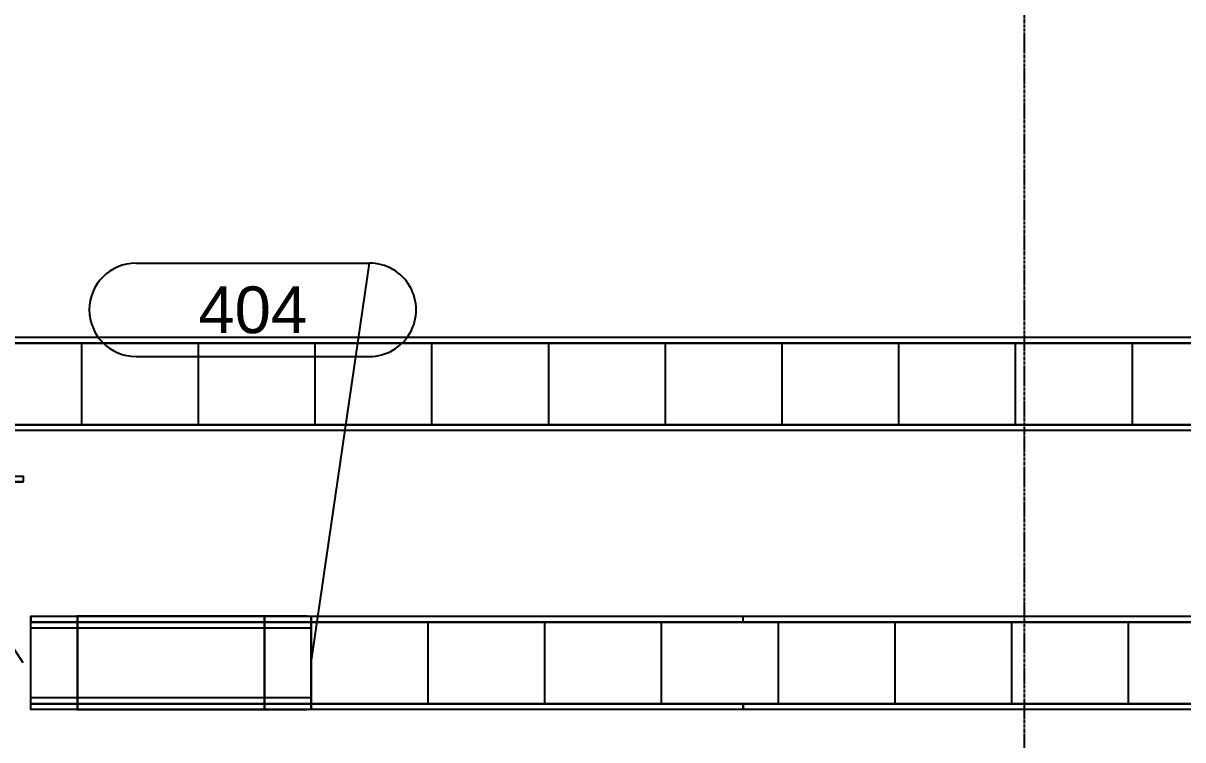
# Model space of a CAD drawing. Header units: inches. Extents: x -21257 to 11444, y 0 to 8704.
# Drawn here: x 3070.8 to 3368.8, y 7473 to 7657.2 of the extents above; entities that cross this region are included whole.
import ezdxf
from ezdxf.enums import TextEntityAlignment as Align

# ---------------------------------------------------------------- set-up
doc = ezdxf.new("R2010")
doc.units = ezdxf.units.IN
doc.header["$MEASUREMENT"] = 0
doc.linetypes.add('CENTER2', pattern=[1.125, 0.75, -0.125, 0.125, -0.125])
for name, color, linetype in [('200-CONV-LAYOUT-SAW', 4, 'Continuous'), ('400-CONV-LAYOUT', 1, 'Continuous'), ('400-CONV-NUMBERS', 1, 'Continuous'), ('Bldg_Cline', 8, 'CENTER2')]:
    doc.layers.add(name, color=color, linetype=linetype)
doc.styles.get("Standard").update_dxf_attribs({"font": 'helvl.shx'})

# ---------------------------------------------------------------- blocks, each defined once
blk = doc.blocks.new('DCBLOCK')
at = {"linetype": 'Continuous'}
for p, q in [((-0.625, 0), (0, 0)), ((-0.625, -0.25), (0, -0.25))]:
    blk.add_line(p, q, dxfattribs=at)
for centre, start, end in [((-0.625, -0.125), 90, 269.9999), ((0, -0.125), 269.9999, 90)]:
    blk.add_arc(centre, 0.125, start, end)
blk.add_attdef('FORTNAITEM', text='', height=0.125).set_placement((-0.3125, -0.125), align=Align.MIDDLE_CENTER)
at = {"flags": 1}
blk.add_attdef('SERIALNUM', (-0.625, -0.3437), '', height=0.125, dxfattribs=at)
blk = doc.blocks.new('Promise-US15-100330-00-10-003 Bldg Colums')
at = {"layer": 'Bldg_Cline'}
blk.add_line((2400, 7192), (2400, 8), dxfattribs=at)
blk = doc.blocks.new('Promise-US15-100330-00-20-408 200 Series')
at = {"layer": '200-CONV-LAYOUT-SAW'}
for p, q in [((-12464.19, -6996.06, 252), (-12464.19, -7017.06, 252)), ((-12434.19, -6996.06, 252), (-12434.19, -7017.06, 252)), ((-12404.19, -6996.06, 252), (-12404.19, -7017.06, 252)), ((-12374.19, -6996.06, 252), (-12374.19, -7017.06, 252)), ((-12344.19, -6996.06, 252), (-12344.19, -7017.06, 252)), ((-12314.19, -6996.06, 252), (-12314.19, -7017.06, 252)), ((-12284.19, -6996.06, 252), (-12284.19, -7017.06, 252)), ((-12254.19, -6996.06, 252), (-12254.19, -7017.06, 252)), ((-12224.19, -6996.06, 252), (-12224.19, -7017.06, 252)), ((-12194.19, -6996.06, 252), (-12194.19, -7017.06, 252))]:
    blk.add_line(p, q, dxfattribs=at)
for points in [[(-11756.19, -6996.06, 245.5), (-12734.19, -6996.06, 245.5), (-12734.19, -6994.56, 245.5), (-11756.19, -6994.56, 245.5)], [(-11756.19, -6996.06, 252), (-12734.19, -6996.06, 252), (-12734.19, -6994.56, 252), (-11756.19, -6994.56, 252)], [(-11756.19, -7017.06, 252), (-12734.19, -7017.06, 252), (-12734.19, -6996.06, 252), (-11756.19, -6996.06, 252)], [(-11756.19, -6996.06, 252), (-12734.19, -6996.06, 252), (-12734.19, -6996.06, 245.5), (-11756.19, -6996.06, 245.5)], [(-11756.19, -7017.06, 252), (-12734.19, -7017.06, 252), (-12734.19, -7017.06, 245.5), (-11756.19, -7017.06, 245.5)], [(-11756.19, -7018.56, 245.5), (-12734.19, -7018.56, 245.5), (-12734.19, -7017.06, 245.5), (-11756.19, -7017.06, 245.5)], [(-11756.19, -7018.56, 252), (-12734.19, -7018.56, 252), (-12734.19, -7017.06, 252), (-11756.19, -7017.06, 252)]]:
    blk.add_3dface(points, dxfattribs=at)

msp = doc.modelspace()

# ---------------------------------------------------------------- linework, layer by layer
at = {"layer": '400-CONV-LAYOUT', "linetype": 'Continuous'}
for p, q in [((3072.81, 7503.27, 323.5), (3072.81, 7504.77, 323.5)), ((3072.81, 7504.77, 330), (3072.81, 7503.27, 330)), ((3084.81, 7503.27, 323.5), (3084.81, 7504.77, 323.5)), ((3084.81, 7503.27, 330), (3084.81, 7504.77, 330)), ((3084.81, 7503.27, 323.5), (3084.81, 7504.77, 323.5)), ((3084.81, 7504.77, 330), (3084.81, 7503.27, 330)), ((3132.81, 7503.27, 323.5), (3132.81, 7504.77, 323.5)), ((3132.81, 7503.27, 330), (3132.81, 7504.77, 330)), ((3132.81, 7503.27, 323.5), (3132.81, 7504.77, 323.5)), ((3132.81, 7504.77, 330), (3132.81, 7503.27, 330)), ((3144.81, 7503.27, 323.5), (3144.81, 7504.77, 323.5)), ((3144.81, 7504.77, 330), (3144.81, 7503.27, 330)), ((3144.81, 7503.27, 323.5), (3144.81, 7504.77, 323.5)), ((3144.81, 7503.27, 330), (3144.81, 7504.77, 330)), ((3144.81, 7503.27, 323.5), (3144.81, 7504.77, 323.5)), ((3144.81, 7504.77, 330), (3144.81, 7503.27, 330)), ((3144.81, 7503.27, 323.5), (3144.81, 7504.77, 323.5)), ((3144.81, 7503.27, 330), (3144.81, 7504.77, 330)), ((3255.81, 7503.27, 323.5), (3255.81, 7504.77, 323.5)), ((3255.81, 7503.27, 330), (3255.81, 7504.77, 330)), ((3072.81, 7503.27, 330), (3072.81, 7503.27, 323.5)), ((3084.81, 7503.27, 330), (3084.81, 7503.27, 323.5)), ((3084.81, 7503.27, 330), (3084.81, 7503.27, 323.5)), ((3132.81, 7503.27, 330), (3132.81, 7503.27, 323.5)), ((3132.81, 7503.27, 330), (3132.81, 7503.27, 323.5)), ((3144.81, 7503.27, 330), (3144.81, 7503.27, 323.5)), ((3144.81, 7503.27, 330), (3144.81, 7503.27, 323.5)), ((3144.81, 7503.27, 330), (3144.81, 7503.27, 323.5)), ((3144.81, 7503.27, 330), (3144.81, 7503.27, 323.5)), ((3174.81, 7503.27, 330), (3174.81, 7482.27, 330)), ((3204.81, 7503.27, 330), (3204.81, 7482.27, 330)), ((3234.81, 7503.27, 330), (3234.81, 7482.27, 330)), ((3255.81, 7503.27, 330), (3255.81, 7503.27, 323.5)), ((3264.81, 7503.27, 330), (3264.81, 7482.27, 330)), ((3294.81, 7503.27, 330), (3294.81, 7482.27, 330)), ((3324.81, 7503.27, 330), (3324.81, 7482.27, 330)), ((3354.81, 7503.27, 330), (3354.81, 7482.27, 330)), ((3072.81, 7480.77, 323.5), (3072.81, 7482.27, 323.5)), ((3072.81, 7482.27, 323.5), (3072.81, 7482.27, 330)), ((3072.81, 7480.77, 330), (3072.81, 7482.27, 330)), ((3084.81, 7482.27, 323.5), (3084.81, 7480.77, 323.5)), ((3084.81, 7482.27, 330), (3084.81, 7482.27, 323.5)), ((3084.81, 7480.77, 330), (3084.81, 7482.27, 330)), ((3084.81, 7480.77, 323.5), (3084.81, 7482.27, 323.5)), ((3084.81, 7482.27, 323.5), (3084.81, 7482.27, 330)), ((3084.81, 7480.77, 330), (3084.81, 7482.27, 330)), ((3132.81, 7482.27, 323.5), (3132.81, 7480.77, 323.5)), ((3132.81, 7482.27, 330), (3132.81, 7482.27, 323.5)), ((3132.81, 7480.77, 330), (3132.81, 7482.27, 330)), ((3132.81, 7480.77, 323.5), (3132.81, 7482.27, 323.5)), ((3132.81, 7482.27, 323.5), (3132.81, 7482.27, 330)), ((3132.81, 7480.77, 330), (3132.81, 7482.27, 330)), ((3144.81, 7480.77, 323.5), (3144.81, 7482.27, 323.5)), ((3144.81, 7482.27, 323.5), (3144.81, 7482.27, 330)), ((3144.81, 7480.77, 330), (3144.81, 7482.27, 330)), ((3144.81, 7482.27, 323.5), (3144.81, 7480.77, 323.5)), ((3144.81, 7482.27, 330), (3144.81, 7482.27, 323.5)), ((3144.81, 7480.77, 330), (3144.81, 7482.27, 330)), ((3144.81, 7480.77, 323.5), (3144.81, 7482.27, 323.5)), ((3144.81, 7482.27, 323.5), (3144.81, 7482.27, 330)), ((3144.81, 7480.77, 330), (3144.81, 7482.27, 330)), ((3144.81, 7482.27, 323.5), (3144.81, 7480.77, 323.5)), ((3144.81, 7482.27, 330), (3144.81, 7482.27, 323.5)), ((3144.81, 7480.77, 330), (3144.81, 7482.27, 330)), ((3255.81, 7482.27, 323.5), (3255.81, 7480.77, 323.5)), ((3255.81, 7482.27, 330), (3255.81, 7482.27, 323.5)), ((3255.81, 7480.77, 330), (3255.81, 7482.27, 330))]:
    msp.add_line(p, q, dxfattribs=at)
at = {"layer": '400-CONV-LAYOUT'}
for points in [[(3070.81, 7539.27, 322.5), (2890.81, 7539.27, 322.5), (2890.81, 7540.77, 322.5), (3070.81, 7540.77, 322.5)], [(3070.81, 7539.27, 330), (2890.81, 7539.27, 330), (2890.81, 7539.27, 322.5), (3070.81, 7539.27, 322.5)], [(3084.81, 7503.27, 323.5), (3072.81, 7503.27, 323.5), (3072.81, 7504.77, 323.5), (3084.81, 7504.77, 323.5)], [(3084.81, 7503.27, 330), (3072.81, 7503.27, 330), (3072.81, 7504.77, 330), (3084.81, 7504.77, 330)], [(3084.56, 7504.77, 323.5), (3084.56, 7504.77, 311.18), (3122.81, 7504.77, 311.18), (3122.81, 7504.77, 323.5)], [(3132.81, 7503.27, 323.5), (3084.81, 7503.27, 323.5), (3084.81, 7504.77, 323.5), (3132.81, 7504.77, 323.5)], [(3132.81, 7503.27, 330), (3084.81, 7503.27, 330), (3084.81, 7504.77, 330), (3132.81, 7504.77, 330)], [(3122.81, 7504.77, 323.5), (3122.81, 7504.77, 311.18), (3143.81, 7504.77, 323.5), (3122.81, 7504.77, 323.5)], [(3144.81, 7503.27, 323.5), (3132.81, 7503.27, 323.5), (3132.81, 7504.77, 323.5), (3144.81, 7504.77, 323.5)], [(3144.81, 7503.27, 330), (3132.81, 7503.27, 330), (3132.81, 7504.77, 330), (3144.81, 7504.77, 330)], [(4095.81, 7503.27, 323.5), (3144.81, 7503.27, 323.5), (3144.81, 7504.77, 323.5), (4095.81, 7504.77, 323.5)], [(4095.81, 7503.27, 330), (3144.81, 7503.27, 330), (3144.81, 7504.77, 330), (4095.81, 7504.77, 330)], [(3084.81, 7482.27, 330), (3072.81, 7482.27, 330), (3072.81, 7503.27, 330), (3084.81, 7503.27, 330)], [(3084.81, 7503.27, 330), (3072.81, 7503.27, 330), (3072.81, 7503.27, 323.5), (3084.81, 7503.27, 323.5)], [(3144.81, 7483.77, 330), (3072.81, 7483.77, 330), (3072.81, 7501.77, 330), (3144.81, 7501.77, 330)], [(3132.81, 7482.27, 330), (3084.81, 7482.27, 330), (3084.81, 7503.27, 330), (3132.81, 7503.27, 330)], [(3132.81, 7503.27, 330), (3084.81, 7503.27, 330), (3084.81, 7503.27, 323.5), (3132.81, 7503.27, 323.5)], [(3144.81, 7482.27, 330), (3132.81, 7482.27, 330), (3132.81, 7503.27, 330), (3144.81, 7503.27, 330)], [(3144.81, 7503.27, 330), (3132.81, 7503.27, 330), (3132.81, 7503.27, 323.5), (3144.81, 7503.27, 323.5)], [(4095.81, 7482.27, 330), (3144.81, 7482.27, 330), (3144.81, 7503.27, 330), (4095.81, 7503.27, 330)], [(4095.81, 7503.27, 330), (3144.81, 7503.27, 330), (3144.81, 7503.27, 323.5), (4095.81, 7503.27, 323.5)], [(3084.81, 7482.27, 330), (3072.81, 7482.27, 330), (3072.81, 7482.27, 323.5), (3084.81, 7482.27, 323.5)], [(3084.81, 7480.77, 323.5), (3072.81, 7480.77, 323.5), (3072.81, 7482.27, 323.5), (3084.81, 7482.27, 323.5)], [(3084.81, 7480.77, 330), (3072.81, 7480.77, 330), (3072.81, 7482.27, 330), (3084.81, 7482.27, 330)], [(3084.56, 7480.77, 323.5), (3084.56, 7480.77, 311.18), (3122.81, 7480.77, 311.18), (3122.81, 7480.77, 323.5)], [(3132.81, 7482.27, 330), (3084.81, 7482.27, 330), (3084.81, 7482.27, 323.5), (3132.81, 7482.27, 323.5)], [(3132.81, 7480.77, 323.5), (3084.81, 7480.77, 323.5), (3084.81, 7482.27, 323.5), (3132.81, 7482.27, 323.5)], [(3132.81, 7480.77, 330), (3084.81, 7480.77, 330), (3084.81, 7482.27, 330), (3132.81, 7482.27, 330)], [(3122.81, 7480.77, 323.5), (3122.81, 7480.77, 311.18), (3143.81, 7480.77, 323.5), (3122.81, 7480.77, 323.5)], [(3144.81, 7482.27, 330), (3132.81, 7482.27, 330), (3132.81, 7482.27, 323.5), (3144.81, 7482.27, 323.5)], [(3144.81, 7480.77, 323.5), (3132.81, 7480.77, 323.5), (3132.81, 7482.27, 323.5), (3144.81, 7482.27, 323.5)], [(3144.81, 7480.77, 330), (3132.81, 7480.77, 330), (3132.81, 7482.27, 330), (3144.81, 7482.27, 330)], [(4095.81, 7482.27, 330), (3144.81, 7482.27, 330), (3144.81, 7482.27, 323.5), (4095.81, 7482.27, 323.5)], [(4095.81, 7480.77, 323.5), (3144.81, 7480.77, 323.5), (3144.81, 7482.27, 323.5), (4095.81, 7482.27, 323.5)], [(4095.81, 7480.77, 330), (3144.81, 7480.77, 330), (3144.81, 7482.27, 330), (4095.81, 7482.27, 330)]]:
    msp.add_3dface(points, dxfattribs=at)
at = {"layer": '400-CONV-NUMBERS', "linetype": 'Continuous'}
for p, q in [((3144.81, 7492.77, 330), (3159.81, 7595.52, 360)), ((3070.81, 7492.77, 330), (3012.94, 7580.49, 360))]:
    msp.add_line(p, q, dxfattribs=at)

# ---------------------------------------------------------------- block references
for name, p in [('Promise-US15-100330-00-10-003 Bldg Colums', (928.05, 515.51)), ('Promise-US15-100330-00-20-408 200 Series', (15549.98, 14571.05))]:
    msp.add_blockref(name, p)
at = {"layer": '400-CONV-NUMBERS', "xscale": 96, "yscale": 96, "zscale": 96}
msp.add_blockref('DCBLOCK', (3159.81, 7595.52, 360), dxfattribs=at).add_auto_attribs({'FORTNAITEM': '404'})

doc.saveas('drawing.dxf')
